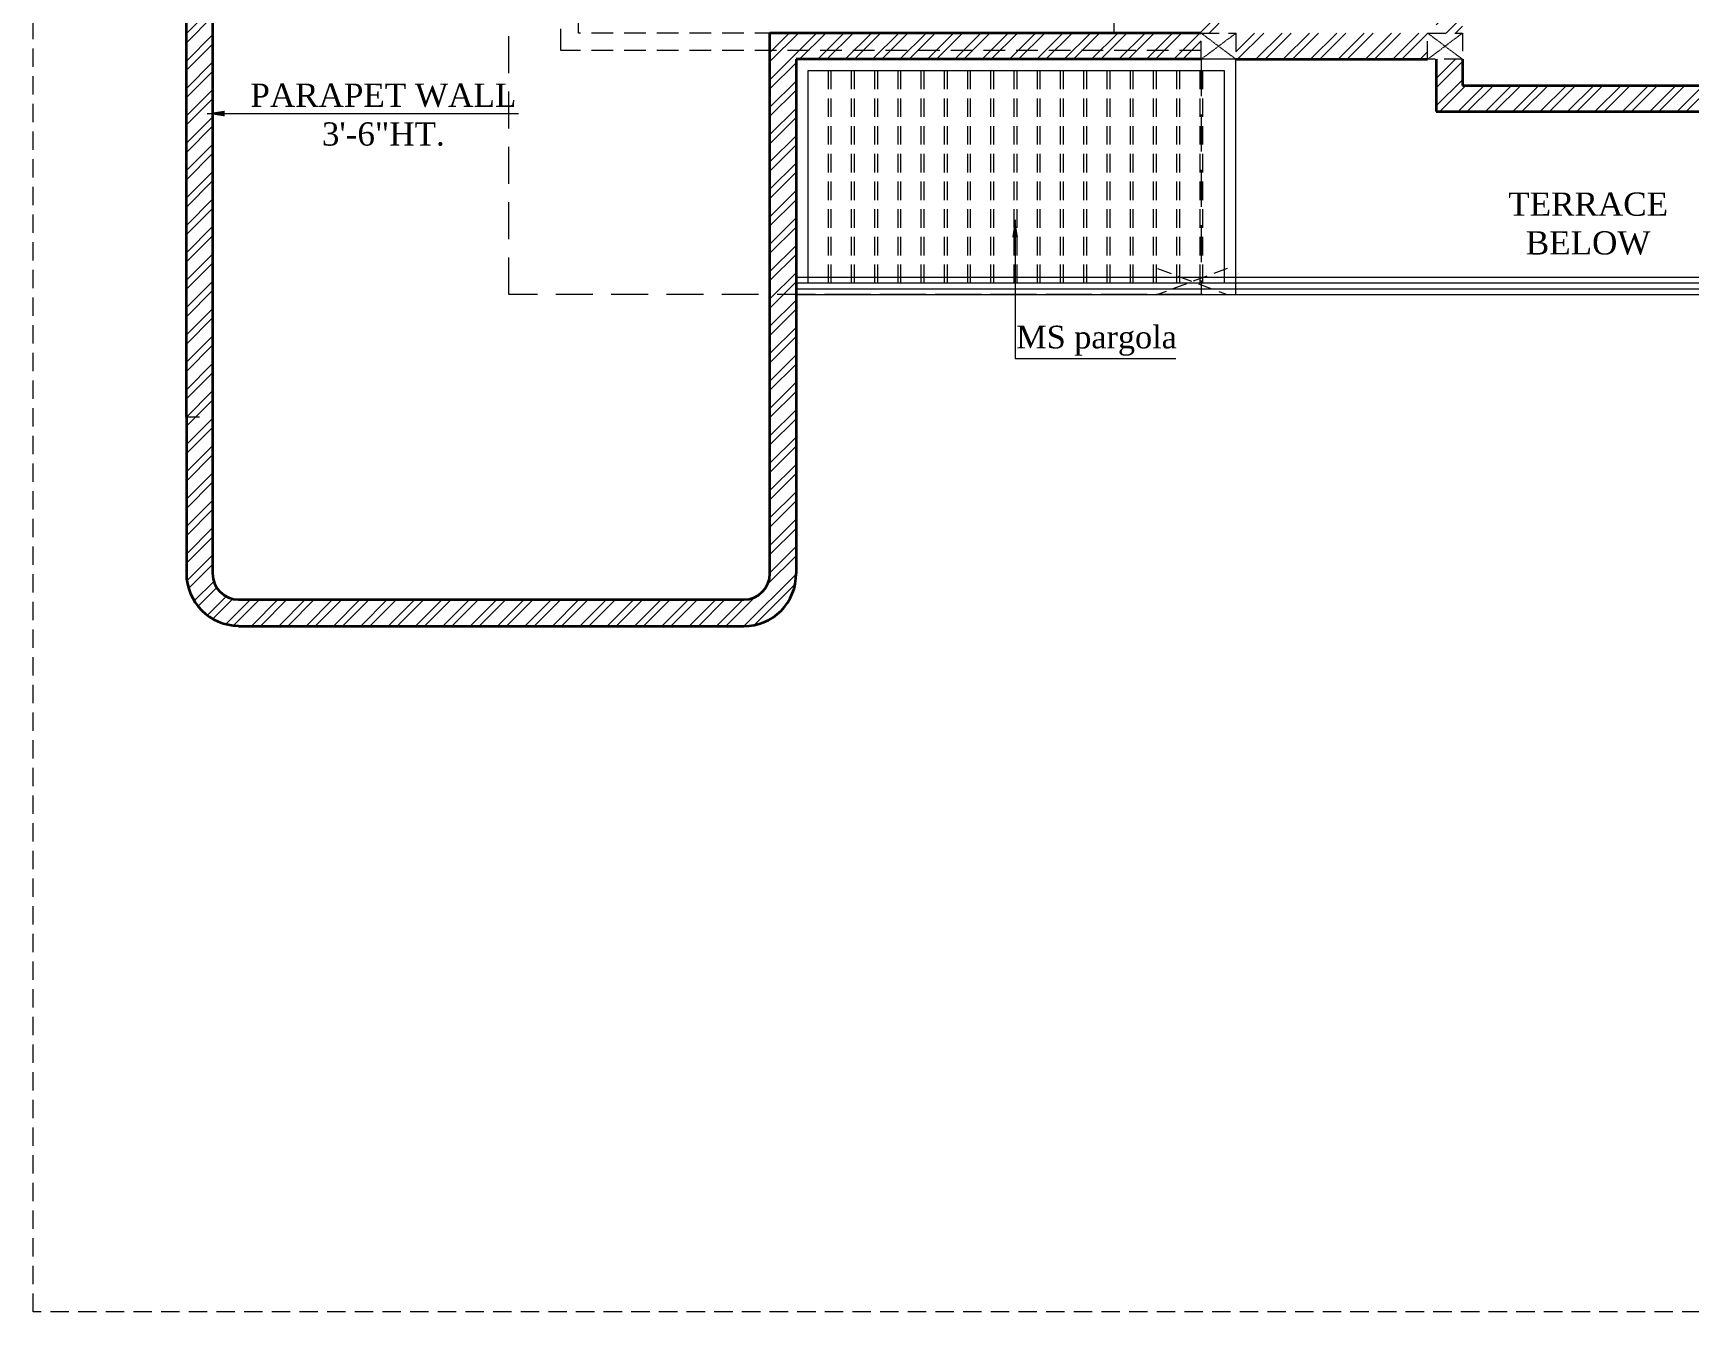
# Model space of a CAD drawing. Header units: inches. Extents: x -61 to 4103, y -308 to 989.
# Drawn here: x 2776 to 3347, y -308 to 132 of the extents above; entities that cross this region are included whole.
import ezdxf

# ---------------------------------------------------------------- set-up
doc = ezdxf.new("R2010")
doc.units = ezdxf.units.IN
for name, pattern in [('$0$$0$$0$HIDDEN', [9.525, 6.35, -3.175]), ('$2$$0$HIDDEN', [0.375, 0.25, -0.125]), ('AR-01-R0-COLUMN  LAYOUT$0$$0$HIDDEN', [0.375, 0.25, -0.125]), ('AR-01-R0-COLUMN  LAYOUT$0$$2$$0$HIDDEN', [0.375, 0.25, -0.125]), ('AR-01-R0-COLUMN LAYOUT$0$HIDDEN', [9.525, 6.35, -3.175])]:
    doc.linetypes.add(name, pattern=pattern)
doc.layers.get('0').update_dxf_attribs({"lineweight": 0})
for name, color, linetype, lineweight in [('A-HATCH', 8, 'Continuous', 0), ('A-RAILING', 120, 'Continuous', 13), ('A-TEXT', 2, 'Continuous', 13), ('A-WALL', 1, 'Continuous', 35), ('AR-01-R0-COLUMN  LAYOUT$0$A-COMMON WALL', 1, 'Continuous', 0), ('AR-01-R0-COLUMN  LAYOUT$0$A-HIDDEN', 8, 'AR-01-R0-COLUMN  LAYOUT$0$$2$$0$HIDDEN', 9), ('AR-01-R0-COLUMN  LAYOUT$0$S-COLUMN TERRACE FLOOR HIDDEN', 8, 'AR-01-R0-COLUMN  LAYOUT$0$$0$HIDDEN', 9), ('AR-01-R0-COLUMN LAYOUT$0$S-BEAM PLINTH', 3, 'AR-01-R0-COLUMN LAYOUT$0$HIDDEN', 9)]:
    doc.layers.add(name, color=color, linetype=linetype, lineweight=lineweight)
doc.layers.add('A-PARAGOLA', color=132, linetype='$0$$0$$0$HIDDEN', lineweight=9, true_color=0x12d3ca)
doc.styles.add('$1$$0$STYLE1', font='romantic.ttf', dxfattribs={"height": 6})
doc.styles.get("Standard").update_dxf_attribs({"font": 'arial.ttf', "height": 9})
doc.dimstyles.get("Standard").update_dxf_attribs({"dimtxt": 18, "dimasz": 6, "dimexe": 0, "dimexo": 6, "dimgap": 0.09, "dimtad": 0, "dimtih": 1, "dimtoh": 1, "dimdec": 1, "dimzin": 0, "dimdsep": 46, "dimlunit": 4, "dimtxsty": 'Standard', "dimblk": 'OBLIQUE', "dimcen": 0.09, "dimclrd": 256, "dimclre": 256, "dimclrt": 256, "dimadec": 0, "dimazin": 0, "dimtfac": 1, "dimtdec": 1, "dimtofl": 0, "dimtmove": 1, "dimatfit": 3, "dimfxl": 1, "dimtolj": 1, "dimtzin": 0, "dimlwd": -1, "dimlwe": -1, "dimarcsym": 0})
pattern_1 = [(45, (2829.263, -0.0001), (-4.714634, 4.714634), []), (45, (2832.406, -0.0001), (-4.714634, 4.714634), [])]

# ---------------------------------------------------------------- blocks, each defined once
blk = doc.blocks.new('_Oblique')
at = {"color": 0, "linetype": 'ByBlock', "lineweight": -2}
blk.add_line((-0.5, -0.5), (0.5, 0.5), dxfattribs=at)
blk = doc.blocks.new('fdghj')
at = {"layer": 'A-PARAGOLA'}
for p, q in [((-140.5, 77), (-140.5, 4)), ((-139.5, 77), (-139.5, 4)), ((-132.5, 77), (-132.5, 4)), ((-131.5, 77), (-131.5, 4)), ((-124.5, 77), (-124.5, 4)), ((-123.5, 77), (-123.5, 4)), ((-116.5, 77), (-116.5, 4)), ((-115.5, 77), (-115.5, 4)), ((-108.5, 77), (-108.5, 4)), ((-107.5, 77), (-107.5, 4)), ((-100.5, 77), (-100.5, 4)), ((-99.5, 77), (-99.5, 4)), ((-92.5, 77), (-92.5, 4)), ((-91.5, 77), (-91.5, 4)), ((-84.5, 77), (-84.5, 4)), ((-83.5, 77), (-83.5, 4)), ((-76.5, 77), (-76.5, 4)), ((-75.5, 77), (-75.5, 4)), ((-68.5, 77), (-68.5, 4)), ((-67.5, 77), (-67.5, 4)), ((-60.5, 77), (-60.5, 4)), ((-59.5, 77), (-59.5, 4)), ((-52.5, 77), (-52.5, 4)), ((-51.5, 77), (-51.5, 4)), ((-44.5, 77), (-44.5, 4)), ((-43.5, 77), (-43.5, 4)), ((-36.5, 77), (-36.5, 4)), ((-35.5, 77), (-35.5, 4)), ((-28.5, 77), (-28.5, 4)), ((-27.5, 77), (-27.5, 4)), ((-20.5, 77), (-20.5, 4)), ((-19.5, 77), (-19.5, 4)), ((-12.5, 77), (-12.5, 4)), ((-11.5, 77), (-11.5, 4))]:
    blk.add_line(p, q, dxfattribs=at)
at = {"layer": 'A-PARAGOLA', "linetype": 'ByBlock'}
for points in [[(-151.5, 0), (0, 0), (0, 81), (-151.5, 81)], [(-147.5, 4), (-4, 4), (-4, 77), (-147.5, 77)]]:
    blk.add_lwpolyline(points, close=True, dxfattribs=at)
blk = doc.blocks.new('LKJHGFDS')
at = {"layer": 'A-PARAGOLA', "linetype": '$2$$0$HIDDEN', "ltscale": 30}
for p, q in [((18, 84), (18, 273)), ((18, 273), (238.5, 273)), ((24, 90), (24, 267)), ((24, 267), (238.5, 267)), ((24, 263), (208.5, 263)), ((208.5, 90), (208.5, 267)), ((24, 262), (208.5, 262)), ((24, 255), (208.5, 255)), ((24, 254), (208.5, 254)), ((24, 247), (208.5, 247)), ((24, 246), (208.5, 246)), ((24, 239), (208.5, 239)), ((24, 238), (208.5, 238)), ((24, 231), (208.5, 231)), ((24, 230), (208.5, 230)), ((24, 223), (208.5, 223)), ((24, 222), (208.5, 222)), ((24, 215), (208.5, 215)), ((24, 214), (208.5, 214)), ((24, 207), (208.5, 207)), ((24, 206), (208.5, 206)), ((24, 199), (208.5, 199)), ((24, 198), (208.5, 198)), ((24, 191), (208.5, 191)), ((24, 190), (208.5, 190)), ((24, 183), (208.5, 183)), ((24, 182), (208.5, 182)), ((24, 175), (208.5, 175)), ((24, 174), (208.5, 174)), ((24, 167), (208.5, 167)), ((24, 166), (208.5, 166)), ((24, 159), (208.5, 159)), ((24, 158), (208.5, 158)), ((24, 151), (208.5, 151)), ((24, 150), (208.5, 150)), ((24, 143), (208.5, 143)), ((24, 142), (208.5, 142)), ((24, 135), (208.5, 135)), ((24, 134), (208.5, 134)), ((24, 127), (208.5, 127)), ((24, 126), (208.5, 126)), ((24, 119), (208.5, 119)), ((24, 118), (208.5, 118)), ((24, 111), (208.5, 111)), ((24, 110), (208.5, 110)), ((24, 103), (208.5, 103)), ((24, 102), (208.5, 102)), ((24, 95), (208.5, 95)), ((24, 94), (208.5, 94)), ((238.5, 90), (24, 90)), ((238.5, 84), (18, 84))]:
    blk.add_line(p, q, dxfattribs=at)
at = {"layer": 'A-PARAGOLA', "linetype": '$0$$0$$0$HIDDEN', "ltscale": 2}
blk.add_lwpolyline([(238.5, 0), (0, 0), (0, 303), (238.5, 303)], dxfattribs=at)

msp = doc.modelspace()

# ---------------------------------------------------------------- hatches: boundary and pattern name
at = {"layer": 'A-HATCH'}
h = msp.add_hatch(dxfattribs=at)
h.set_pattern_fill('ANSI32,_O', color=256, scale=0.7)
h.set_pattern_definition(pattern_1)
edge = h.paths.add_edge_path()
edge.add_line((3039.26, 123.19), (3178.76, 123.19))
edge.add_line((3178.76, 123.19), (3178.76, 132.19))
edge.add_line((3178.76, 132.19), (3030.26, 132.19))
edge.add_line((3030.26, 132.19), (3030.26, -53.74))
edge.add_arc((3021.26, -53.81), 9, -90, 0.4346, ccw=False)
edge.add_line((3021.26, -62.81), (2847.26, -62.81))
edge.add_arc((2847.26, -53.81), 9, 180, 270, ccw=False)
edge.add_line((2838.26, -53.81), (2838.26, 508.5))
edge.add_line((2838.26, 508.5), (2829.26, 508.5))
edge.add_line((2829.26, 508.5), (2829.26, 0))
edge.add_line((2829.26, 0), (2829.26, -53.81))
edge.add_arc((2847.26, -53.81), 18, 180, 270)
edge.add_line((2847.26, -71.81), (3021.31, -72))
edge.add_arc((3021.3, -54.04), 17.96, 270.0052, 360.7821)
edge.add_line((3039.26, -53.79), (3039.26, 123.19))
h.paths.add_polyline_path([(2838.26, 783.19), (2833.76, 783.19), (2833.76, 792.19), (2838.26, 792.19), (2838.26, 919.69), (2833.76, 919.69), (2833.76, 931.69), (2943.26, 931.69), (2943.26, 936.19), (2829.26, 936.19), (2829.26, 508.5), (2838.26, 508.5), (2838.26, 538.5), (2842.76, 538.5), (2842.76, 543.19), (2838.26, 543.19), (2838.26, 573.19), (2833.76, 573.19), (2833.76, 603.19), (2838.26, 603.19), (2838.26, 630.05), (2967.26, 630.05), (2967.26, 679.44), (2958.26, 679.44), (2958.26, 634.55), (2878.76, 634.55), (2878.76, 658.55), (2874.26, 658.55), (2874.26, 634.55), (2838.26, 634.55)])
h.paths.add_polyline_path([(2934.26, 931.69), (2842.76, 931.69)], flags=17)
h = msp.add_hatch(dxfattribs=at)
h.set_pattern_fill('ANSI32,_O', color=256, scale=0.7)
h.set_pattern_definition(pattern_1)
h.paths.add_polyline_path([(3190.76, 123.19), (3256.76, 123.19), (3256.76, 132.19), (3190.76, 132.19)])
h.paths.add_polyline_path([(3268.76, 204.19), (3259.76, 204.19), (3259.76, 132.19), (3268.76, 132.19)])
h.paths.add_polyline_path([(3178.76, 132.19), (3187.76, 132.19), (3187.76, 204.19), (3178.76, 204.19)])
h.paths.add_polyline_path([(3190.76, 213.19), (3205.76, 213.19), (3205.76, 204.19), (3190.76, 204.19)])
h.paths.add_polyline_path([(3241.76, 213.19), (3256.76, 213.19), (3256.76, 204.19), (3241.76, 204.19)])
h = msp.add_hatch(dxfattribs=at)
h.set_pattern_fill('ANSI32,_O', color=256, scale=0.7)
h.set_pattern_definition([(45, (3342.263, 114.189), (-4.71463, 4.71463), []), (45, (3345.406, 114.189), (-4.71463, 4.71463), [])])
h.paths.add_polyline_path([(3268.76, 123.19), (3268.76, 114.19), (3424.76, 114.19), (3424.76, 105.19), (3259.76, 105.19), (3259.76, 123.19)])

# ---------------------------------------------------------------- linework, layer by layer
at = {"layer": 'A-PARAGOLA'}
msp.add_line((3179.26, 42.19), (3039.26, 42.19), dxfattribs=at)
at = {"layer": 'A-PARAGOLA', "linetype": '$0$$0$$0$HIDDEN', "ltscale": 2}
msp.add_lwpolyline([(3178.76, 123.19), (3178.76, 42.19), (3679.76, 42.19), (3679.76, 123.19)], dxfattribs=at)
at = {"layer": 'A-RAILING', "color": 251}
for p, q in [((3039.26, 48.19), (3373.01, 48.19)), ((3039.26, 46.19), (3373.01, 46.19)), ((3039.26, 44.19), (3373.01, 44.19)), ((3039.26, 42.19), (3373.01, 42.19))]:
    msp.add_line(p, q, dxfattribs=at)
at = {"layer": 'A-WALL'}
for p, q in [((2829.26, 0), (2829.26, 936.19)), ((2838.26, 538.5), (2838.26, -53.81)), ((3030.26, -53.88), (3030.26, 132.19)), ((3178.76, 132.19), (3030.26, 132.19)), ((3039.26, 123.19), (3039.26, -53.9)), ((3178.76, 123.19), (3039.26, 123.19)), ((3190.76, 123.19), (3256.76, 123.19)), ((3259.76, 123.19), (3259.76, 105.19)), ((3268.76, 123.19), (3268.76, 114.19)), ((3268.76, 114.19), (3424.76, 114.19)), ((3259.76, 105.19), (3424.76, 105.19)), ((2829.26, 0), (2829.26, -53.81)), ((2847.26, -62.81), (3021.26, -62.81)), ((2847.26, -72), (3021.26, -72))]:
    msp.add_line(p, q, dxfattribs=at)
for centre, radius, start, end in [((2847.26, -53.81), 18, 180, 270), ((2847.26, -53.81), 9, 180, 270), ((2847.26, -53.81), 9, 180, 270), ((3021.3, -54.04), 17.96, 269.8703, 0.728), ((3021.26, -53.81), 9, 270, 0), ((3021.26, -53.81), 9, 270, 0), ((3021.26, -53.81), 9, 270, 360)]:
    msp.add_arc(centre, radius, start, end, dxfattribs=at)
at = {"layer": 'AR-01-R0-COLUMN  LAYOUT$0$A-COMMON WALL'}
for p in [(2829.26, 936.19), (2833.76, 0)]:
    msp.add_line(p, (2829.26, 0), dxfattribs=at)
at = {"layer": 'AR-01-R0-COLUMN  LAYOUT$0$A-HIDDEN', "ltscale": 20}
for p, q in [((3163.76, 51.19), (3187.76, 42.19)), ((3187.76, 51.19), (3163.76, 42.19))]:
    msp.add_line(p, q, dxfattribs=at)
at = {"layer": 'AR-01-R0-COLUMN  LAYOUT$0$S-COLUMN TERRACE FLOOR HIDDEN'}
for p, q in [((3178.76, 123.19), (3190.76, 132.19)), ((3190.76, 123.19), (3178.76, 132.19)), ((3256.76, 123.19), (3268.76, 132.19)), ((3268.76, 123.19), (3256.76, 132.19))]:
    msp.add_line(p, q, dxfattribs=at)
at = {"layer": 'AR-01-R0-COLUMN  LAYOUT$0$S-COLUMN TERRACE FLOOR HIDDEN', "ltscale": 25}
for points in [[(3178.76, 132.19), (3190.76, 132.19), (3190.76, 123.19), (3178.76, 123.19)], [(3256.76, 132.19), (3268.76, 132.19), (3268.76, 123.19), (3256.76, 123.19)]]:
    msp.add_lwpolyline(points, close=True, dxfattribs=at)
at = {"layer": 'AR-01-R0-COLUMN LAYOUT$0$S-BEAM PLINTH'}
msp.add_lwpolyline([(2776.47, 989.07), (4103.27, 989.07), (4103.27, -308.04), (2776.47, -308.04)], close=True, dxfattribs=at)

# ---------------------------------------------------------------- block references
for name, p in [('LKJHGFDS', (2940.26, 42.19)), ('fdghj', (3190.76, 42.19))]:
    msp.add_blockref(name, p)

# ---------------------------------------------------------------- texts
at = {"layer": 'A-TEXT', "char_height": 8, "attachment_point": 5, "style": '$1$$0$STYLE1'}
for s, width, insert in [('\\A1;PARAPET WALL \\P3\'-6"HT.', 105.346, (2897.09, 104.06)), ('\\A1;TERRACE BELOW', 32.1961, (3312.06, 66.56))]:
    msp.add_mtext_dynamic_manual_height_columns(s, width=width, gutter_width=1, heights=[0], dxfattribs=dict(at, insert=insert))
at = {"layer": 'A-TEXT', "insert": (3142.74, 26.28), "char_height": 7.8, "width": 129.4496, "attachment_point": 5, "style": '$1$$0$STYLE1'}
msp.add_mtext('\\A1;MS pargola', dxfattribs=at)

# ---------------------------------------------------------------- leaders
at = {"layer": 'A-TEXT'}
for points in [[(2836.42, 104.51), (2943.66, 104.51)], [(3114.68, 67.93), (3114.68, 20.14), (3169.99, 20.14)]]:
    msp.add_leader(points, dimstyle='Standard', override={"dimtxt": 9, "dimgap": 0.09, "dimtad": 0, "dimtih": 0, "dimtoh": 0, "dimfxl": 2, "dimfxlon": 1}, dxfattribs=at)

doc.saveas('drawing.dxf')
